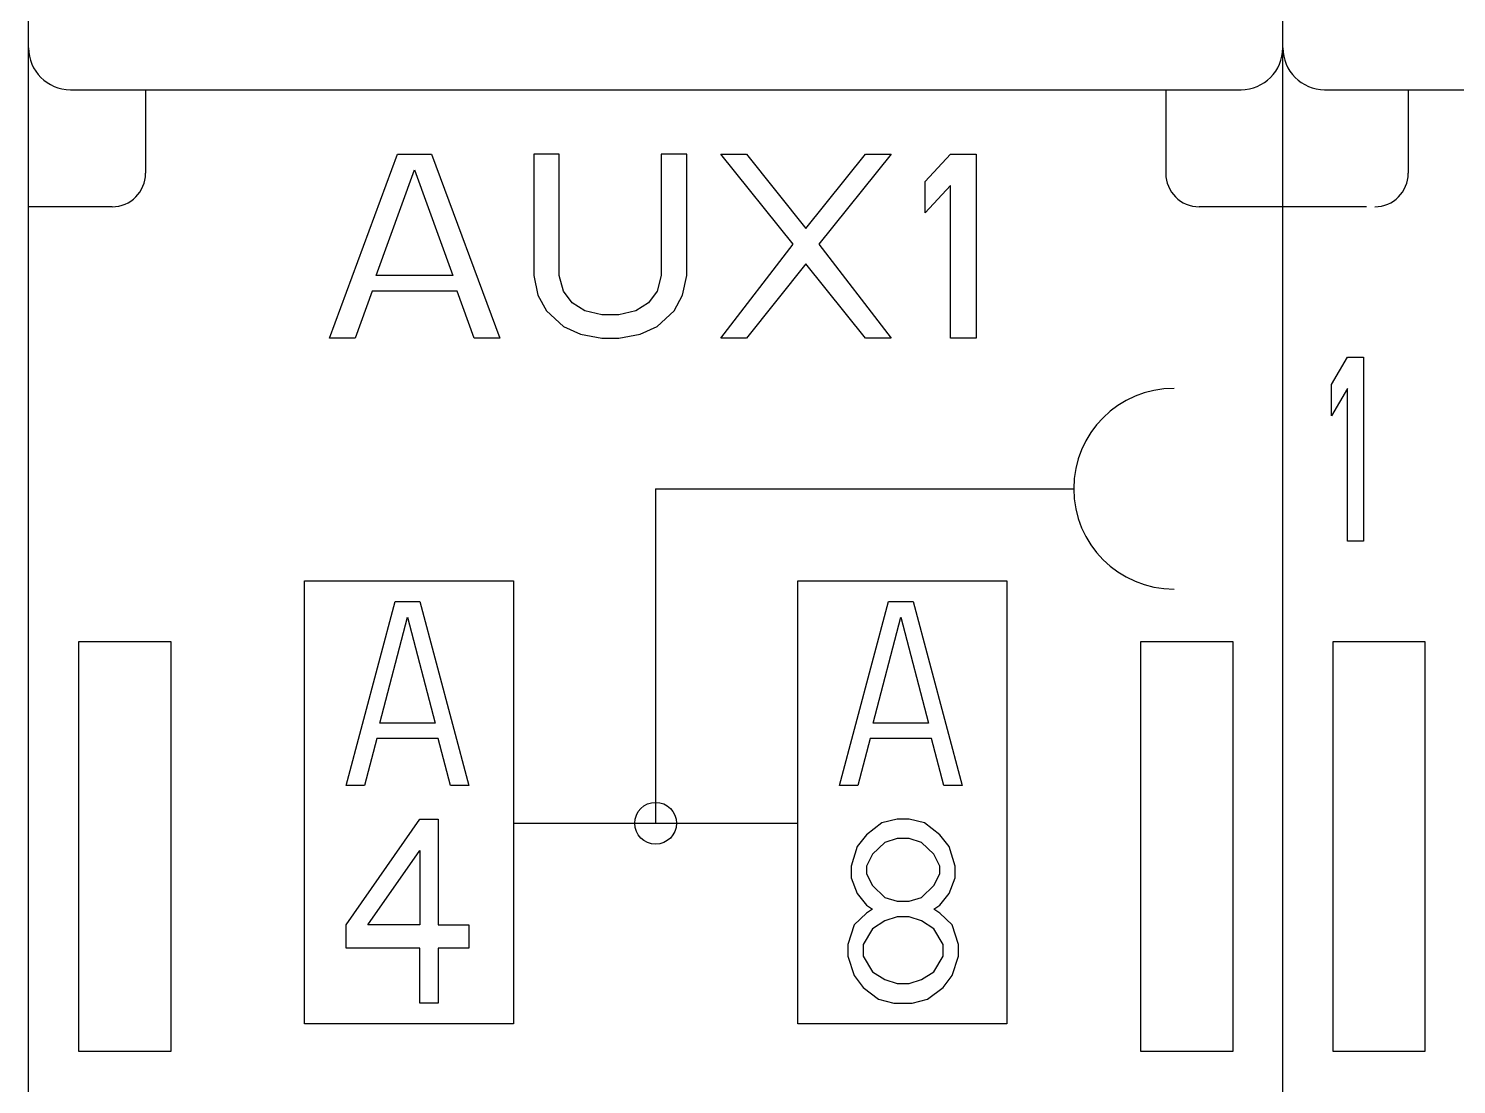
# Model space of a CAD drawing. Extents: x 10 to 622, y -523 to 292.
# Drawn here: x 264.094 to 267.551, y 99.361 to 101.917 of the extents above; entities that cross this region are included whole.
import ezdxf

# ---------------------------------------------------------------- set-up
doc = ezdxf.new("R2010")
doc.units = 0
doc.header["$LTSCALE"] = 5
doc.header["$MEASUREMENT"] = 0
doc.layers.get('0').update_dxf_attribs({"linetype": 'CONTINUOUS'})

msp = doc.modelspace()

# ---------------------------------------------------------------- linework, layer by layer
at = {"color": 7, "linetype": 'Continuous'}
for p, q in [((264.0936, 91.5843), (264.0936, 118.1094)), ((264.0936, 101.4856), (264.0936, 118.1094)), ((267.1308, 91.5843), (267.1308, 118.1094)), ((267.1308, 91.5843), (267.1308, 118.1094)), ((267.1308, 101.4856), (267.1308, 118.1094)), ((267.1308, 101.4856), (267.1308, 118.1094)), ((264.1948, 101.7691), (267.0295, 101.7691)), ((264.377, 101.7691), (264.377, 101.5666)), ((266.8473, 101.7691), (266.8473, 101.5666)), ((267.232, 101.7691), (270.0668, 101.7691)), ((267.4345, 101.7691), (267.4345, 101.5666)), ((264.8223, 101.1674), (264.9871, 101.6128)), ((264.9871, 101.6128), (265.0696, 101.6128)), ((265.0696, 101.6128), (265.2344, 101.1674)), ((265.3168, 101.6128), (265.3168, 101.319)), ((265.3786, 101.6128), (265.3168, 101.6128)), ((265.3786, 101.319), (265.3786, 101.6128)), ((265.6258, 101.6128), (265.6258, 101.319)), ((265.6876, 101.6128), (265.6258, 101.6128)), ((265.6876, 101.319), (265.6876, 101.6128)), ((265.9452, 101.3948), (265.77, 101.6128)), ((265.77, 101.6128), (265.8318, 101.6128)), ((265.8318, 101.6128), (265.9761, 101.4328)), ((265.9761, 101.4328), (266.1203, 101.6128)), ((266.1821, 101.6128), (266.007, 101.3948)), ((266.1203, 101.6128), (266.1821, 101.6128)), ((266.2645, 101.5465), (266.3263, 101.6128)), ((266.3263, 101.6128), (266.3881, 101.6128)), ((266.3881, 101.6128), (266.3881, 101.1674)), ((264.9356, 101.319), (265.0283, 101.5749)), ((265.0283, 101.5749), (265.1211, 101.319)), ((266.2645, 101.4707), (266.2645, 101.5465)), ((266.3263, 101.537), (266.2645, 101.4707)), ((266.3263, 101.1674), (266.3263, 101.537)), ((264.296, 101.4856), (264.0936, 101.4856)), ((267.1308, 101.4856), (266.9283, 101.4856)), ((267.3333, 101.4856), (267.1308, 101.4856)), ((265.77, 101.1674), (265.9452, 101.3948)), ((266.007, 101.3948), (266.1821, 101.1674)), ((265.9761, 101.3475), (265.8318, 101.1674)), ((266.1203, 101.1674), (265.9761, 101.3475)), ((265.1211, 101.319), (264.9356, 101.319)), ((265.3168, 101.319), (265.3271, 101.2716)), ((265.3889, 101.2811), (265.3786, 101.319)), ((265.6258, 101.319), (265.6155, 101.2811)), ((265.6773, 101.2716), (265.6876, 101.319)), ((264.9253, 101.2811), (264.8841, 101.1674)), ((265.1314, 101.2811), (264.9253, 101.2811)), ((265.1726, 101.1674), (265.1314, 101.2811)), ((265.4095, 101.2527), (265.3889, 101.2811)), ((265.6155, 101.2811), (265.5949, 101.2527)), ((265.3271, 101.2716), (265.3477, 101.2337)), ((265.4404, 101.2337), (265.4095, 101.2527)), ((265.5949, 101.2527), (265.564, 101.2337)), ((265.6567, 101.2337), (265.6773, 101.2716)), ((265.3477, 101.2337), (265.3889, 101.1958)), ((265.4816, 101.2242), (265.4404, 101.2337)), ((265.5228, 101.2242), (265.4816, 101.2242)), ((265.564, 101.2337), (265.5228, 101.2242)), ((265.6155, 101.1958), (265.6567, 101.2337)), ((265.3889, 101.1958), (265.4301, 101.1769)), ((265.4301, 101.1769), (265.4816, 101.1674)), ((265.5228, 101.1674), (265.5743, 101.1769)), ((265.5743, 101.1769), (265.6155, 101.1958)), ((264.8841, 101.1674), (264.8223, 101.1674)), ((265.2344, 101.1674), (265.1726, 101.1674)), ((265.4816, 101.1674), (265.5228, 101.1674)), ((265.8318, 101.1674), (265.77, 101.1674)), ((266.1821, 101.1674), (266.1203, 101.1674)), ((266.3881, 101.1674), (266.3263, 101.1674)), ((267.2484, 101.0553), (267.2874, 101.1216)), ((267.2874, 101.1216), (267.3263, 101.1216)), ((267.3263, 101.1216), (267.3263, 100.6761)), ((267.2484, 100.9794), (267.2484, 101.0553)), ((267.2874, 101.0458), (267.2484, 100.9794)), ((267.2874, 100.6761), (267.2874, 101.0458)), ((265.612, 100.8029), (265.612, 99.993)), ((265.612, 100.8029), (266.6244, 100.8029)), ((267.3263, 100.6761), (267.2874, 100.6761)), ((264.7616, 99.507), (264.7616, 100.5802)), ((264.7616, 100.5802), (265.2678, 100.5802)), ((265.2678, 100.5802), (265.2678, 99.507)), ((265.9562, 99.507), (265.9562, 100.5802)), ((265.9562, 100.5802), (266.4624, 100.5802)), ((266.4624, 100.5802), (266.4624, 99.507)), ((264.8628, 100.0841), (264.9816, 100.5296)), ((264.9816, 100.5296), (265.041, 100.5296)), ((265.041, 100.5296), (265.1598, 100.0841)), ((266.0575, 100.0841), (266.1762, 100.5296)), ((266.1762, 100.5296), (266.2356, 100.5296)), ((266.2356, 100.5296), (266.3544, 100.0841)), ((264.9445, 100.2357), (265.0113, 100.4916)), ((265.0113, 100.4916), (265.0781, 100.2357)), ((266.1391, 100.2357), (266.2059, 100.4916)), ((266.2059, 100.4916), (266.2728, 100.2357)), ((264.215, 99.4406), (264.215, 100.4327)), ((264.215, 100.4327), (264.4378, 100.4327)), ((264.4378, 100.4327), (264.4378, 99.4406)), ((266.7866, 99.4406), (266.7866, 100.4327)), ((266.7866, 100.4327), (267.0093, 100.4327)), ((267.0093, 100.4327), (267.0093, 99.4406)), ((267.2523, 99.4406), (267.2523, 100.4327)), ((267.2523, 100.4327), (267.475, 100.4327)), ((267.475, 100.4327), (267.475, 99.4406)), ((265.0781, 100.2357), (264.9445, 100.2357)), ((266.2728, 100.2357), (266.1391, 100.2357)), ((264.9371, 100.1978), (264.9074, 100.0841)), ((265.0855, 100.1978), (264.9371, 100.1978)), ((265.1152, 100.0841), (265.0855, 100.1978)), ((266.1317, 100.1978), (266.102, 100.0841)), ((266.2802, 100.1978), (266.1317, 100.1978)), ((266.3099, 100.0841), (266.2802, 100.1978)), ((264.9074, 100.0841), (264.8628, 100.0841)), ((265.1598, 100.0841), (265.1152, 100.0841)), ((266.102, 100.0841), (266.0575, 100.0841)), ((266.3544, 100.0841), (266.3099, 100.0841)), ((264.8628, 99.7472), (265.041, 100.0031)), ((265.041, 100.0031), (265.0855, 100.0031)), ((265.0855, 100.0031), (265.0855, 99.7472)), ((266.1965, 100.0031), (266.1594, 99.9936)), ((266.2262, 100.0031), (266.1965, 100.0031)), ((266.2633, 99.9936), (266.2262, 100.0031)), ((265.2678, 99.993), (265.9562, 99.993)), ((266.1223, 99.9652), (266.1, 99.9368)), ((266.1594, 99.9936), (266.1223, 99.9652)), ((266.3004, 99.9652), (266.2633, 99.9936)), ((266.3227, 99.9368), (266.3004, 99.9652)), ((264.9148, 99.7472), (265.041, 99.9273)), ((265.041, 99.9273), (265.041, 99.7472)), ((266.1, 99.9368), (266.0851, 99.8894)), ((266.1668, 99.9462), (266.1371, 99.9178)), ((266.1965, 99.9557), (266.1668, 99.9462)), ((266.2262, 99.9557), (266.1965, 99.9557)), ((266.2559, 99.9462), (266.2262, 99.9557)), ((266.2856, 99.9178), (266.2559, 99.9462)), ((266.3376, 99.8894), (266.3227, 99.9368)), ((266.1371, 99.9178), (266.1223, 99.8894)), ((266.3004, 99.8894), (266.2856, 99.9178)), ((266.0851, 99.8894), (266.0851, 99.8609)), ((266.0851, 99.8609), (266.1, 99.823)), ((266.1223, 99.8894), (266.1223, 99.8704)), ((266.1223, 99.8704), (266.1371, 99.842)), ((266.2856, 99.842), (266.3004, 99.8704)), ((266.3004, 99.8704), (266.3004, 99.8894)), ((266.3227, 99.823), (266.3376, 99.8609)), ((266.3376, 99.8609), (266.3376, 99.8894)), ((266.1, 99.823), (266.1223, 99.7946)), ((266.1371, 99.842), (266.1668, 99.8135)), ((266.2559, 99.8135), (266.2856, 99.842)), ((266.3004, 99.7946), (266.3227, 99.823)), ((266.1223, 99.7946), (266.1371, 99.7851)), ((266.1668, 99.8135), (266.1965, 99.8041)), ((266.1965, 99.8041), (266.2262, 99.8041)), ((266.2262, 99.8041), (266.2559, 99.8135)), ((266.2856, 99.7851), (266.3004, 99.7946)), ((266.1223, 99.7756), (266.0926, 99.7472)), ((266.1371, 99.7851), (266.1223, 99.7756)), ((266.1668, 99.7567), (266.1371, 99.7377)), ((266.1965, 99.7662), (266.1668, 99.7567)), ((266.2262, 99.7662), (266.1965, 99.7662)), ((266.2559, 99.7567), (266.2262, 99.7662)), ((266.2856, 99.7377), (266.2559, 99.7567)), ((266.3004, 99.7756), (266.2856, 99.7851)), ((266.3301, 99.7472), (266.3004, 99.7756)), ((264.8628, 99.6903), (264.8628, 99.7472)), ((265.041, 99.7472), (264.9148, 99.7472)), ((265.0855, 99.7472), (265.1598, 99.7472)), ((265.1598, 99.7472), (265.1598, 99.6903)), ((266.0926, 99.7472), (266.0777, 99.6998)), ((266.1371, 99.7377), (266.1148, 99.6998)), ((266.3079, 99.6998), (266.2856, 99.7377)), ((266.345, 99.6998), (266.3301, 99.7472)), ((265.041, 99.6903), (264.8628, 99.6903)), ((265.041, 99.5576), (265.041, 99.6903)), ((265.0855, 99.6903), (265.0855, 99.5576)), ((265.1598, 99.6903), (265.0855, 99.6903)), ((266.0777, 99.6998), (266.0777, 99.6714)), ((266.1148, 99.6998), (266.1148, 99.6714)), ((266.3079, 99.6714), (266.3079, 99.6998)), ((266.345, 99.6714), (266.345, 99.6998)), ((266.0777, 99.6714), (266.0926, 99.624)), ((266.1148, 99.6714), (266.1371, 99.6335)), ((266.2856, 99.6335), (266.3079, 99.6714)), ((266.3301, 99.624), (266.345, 99.6714)), ((266.0926, 99.624), (266.1148, 99.5956)), ((266.1371, 99.6335), (266.1668, 99.6145)), ((266.1668, 99.6145), (266.1965, 99.605)), ((266.2262, 99.605), (266.2559, 99.6145)), ((266.2559, 99.6145), (266.2856, 99.6335)), ((266.3079, 99.5956), (266.3301, 99.624)), ((266.1148, 99.5956), (266.1519, 99.5671)), ((266.1965, 99.605), (266.2262, 99.605)), ((266.2707, 99.5671), (266.3079, 99.5956)), ((265.0855, 99.5576), (265.041, 99.5576)), ((266.1519, 99.5671), (266.1891, 99.5576)), ((266.1891, 99.5576), (266.2336, 99.5576)), ((266.2336, 99.5576), (266.2707, 99.5671)), ((265.2678, 99.507), (264.7616, 99.507)), ((266.4624, 99.507), (265.9562, 99.507)), ((264.4378, 99.4406), (264.215, 99.4406)), ((267.0093, 99.4406), (266.7866, 99.4406)), ((267.475, 99.4406), (267.2523, 99.4406))]:
    msp.add_line(p, q, dxfattribs=at)
msp.add_circle((265.612, 99.993), 0.0506, dxfattribs=at)
for centre, radius, start, end in [((264.1948, 101.8703), 0.1012, 180, 270), ((267.0295, 101.8703), 0.1012, 270, 0), ((267.232, 101.8703), 0.1012, 180, 270), ((264.296, 101.5666), 0.081, 270, 0), ((266.9283, 101.5666), 0.081, 180, 270), ((267.3535, 101.5666), 0.081, 270, 0), ((266.8674, 100.8029), 0.243, 90, 270)]:
    msp.add_arc(centre, radius, start, end, dxfattribs=at)

doc.saveas('drawing.dxf')
